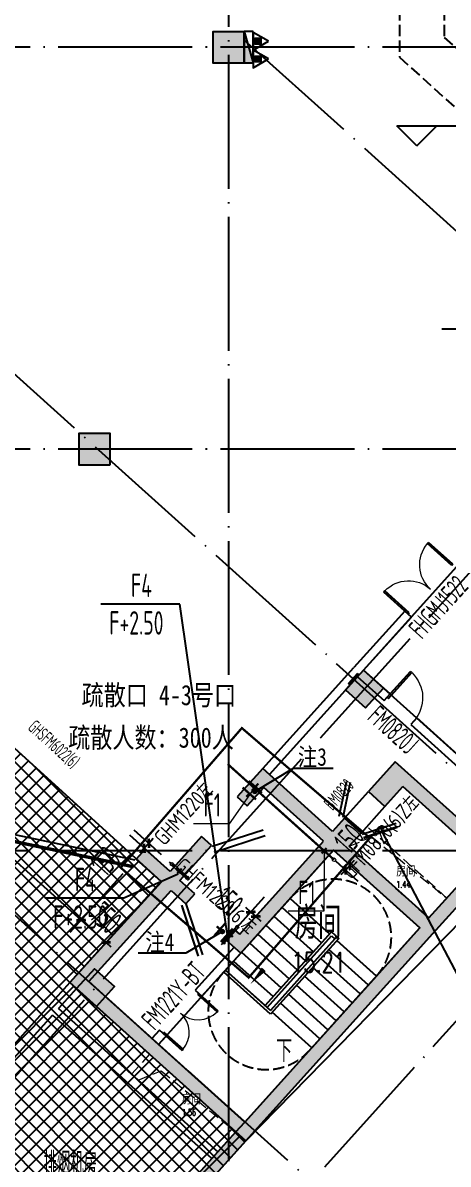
# Model space of a CAD drawing. Extents: x -473190 to 2138458, y -81875 to 2633646.
# Drawn here: x 1053255 to 1062772, y 19926 to 45490 of the extents above; entities that cross this region are included whole.
import ezdxf

# ---------------------------------------------------------------- set-up
doc = ezdxf.new("R2010")
doc.units = 0
doc.header["$LTSCALE"] = 1000
for name, pattern in [('CENTER2', [1.125, 0.75, -0.125, 0.125, -0.125]), ('CONTINOUS', [0]), ('DASH', [0.35, 0.25, -0.1]), ('DOTE', [2.42, 2, -0.2, 0.02, -0.2])]:
    doc.linetypes.add(name, pattern=pattern)
for name, color, linetype in [('A-COLUMN', 2, 'Continuous'), ('A-DIM_SYMB', 3, 'Continuous'), ('A-PUB_TEXT', 7, 'Continuous'), ('A-ROOM_NAME', 23, 'Continuous'), ('A-STAIR', 3, 'Continuous'), ('A-WALL', 2, 'Continuous'), ('AXIS', 3, 'Continuous'), ('CASING', 1, 'Continuous'), ('CASING-TEXT', 1, 'CONTINOUS'), ('DIM_ELEV', 3, 'Continuous'), ('DIM_IDEN', 3, 'Continuous'), ('DOOR_FIRE', 4, 'Continuous'), ('DOOR_FIRE_TEXT', 7, 'Continuous'), ('DOTE', 1, 'DOTE'), ('PUB_DIM', 3, 'Continuous'), ('PUB_HATCH', 8, 'Continuous'), ('RF-KBGQ', 15, 'Continuous'), ('RF-KTK', 210, 'Continuous'), ('RF-M', 4, 'Continuous'), ('RF-MBH', 11, 'Continuous'), ('RF-QT', 30, 'Continuous'), ('SPACE', 7, 'Continuous'), ('STAIR', 2, 'Continuous'), ('TEL_LEAD', 3, 'Continuous'), ('TEL_TEXT', 7, 'Continuous'), ('TH_TEXT', 7, 'Continuous'), ('W-EQUIP_消火栓', 7, 'Continuous'), ('W-EQUIP_灭火器', 7, 'Continuous'), ('WALL', 9, 'Continuous'), ('人防电气套管', 6, 'Continuous'), ('人防通风设备', 240, 'Continuous'), ('图层1', 7, 'Continuous'), ('索引线', 252, 'Continuous'), ('设备轴线', 8, 'Continuous')]:
    doc.layers.add(name, color=color, linetype=linetype)
for name, color, linetype, lineweight in [('HOLE', 52, 'Continuous', 15), ('人防风管', 20, 'Continuous', 13), ('预留穿墙', 1, 'CONTINOUS', 13)]:
    doc.layers.add(name, color=color, linetype=linetype, lineweight=lineweight)
doc.styles.add('8B2_02', font='tssdeng.shx', dxfattribs={"width": 0.6, "bigfont": 'TSSDCHN.shx'})
doc.styles.add('_TCH_DIM', font='SIMPLEX', dxfattribs={"bigfont": 'GBCBIG'})
doc.styles.add('_TCH_DIM_T3', font='tssdeng.shx', dxfattribs={"width": 0.564706, "bigfont": '@@@tssdchn.shx'})
doc.styles.add('_TCH_SPACE', font='SIMPLEX', dxfattribs={"height": 5, "bigfont": 'GBCBIG'})
doc.styles.add('_TCH_WINDOW', font='tssdeng.shx', dxfattribs={"width": 0.8, "height": 3.5, "bigfont": 'tssdchn.shx'})
doc.styles.add('TYDG_01', font='', dxfattribs={"width": 0.8})
doc.styles.add('TYDG_02', font='TSSDENG', dxfattribs={"width": 0.8, "bigfont": 'TSSDCHN'})
doc.styles.add('宋体', font='', dxfattribs={"width": 0.8})
doc.styles.get('TYDG_01').set_extended_font_data('SimSun')
doc.styles.get('宋体').set_extended_font_data('SimSun')
doc.dimstyles.new('_TCH_ARCH&&150', dxfattribs={"dimtxt": 525, "dimasz": 150, "dimexe": 375, "dimexo": 450, "dimgap": 150, "dimtad": 1, "dimdec": 0, "dimzin": 0, "dimdsep": 46, "dimtxsty": '_TCH_DIM_T3', "dimblk": 'ARCHTICK', "dimcen": 0.09, "dimclrt": 7, "dimazin": 2, "dimtfac": 1, "dimtdec": 0, "dimtix": 1, "dimtmove": 2, "dimatfit": 3, "dimfxl": 0, "dimtolj": 1, "dimtzin": 0, "dimarcsym": 0})

# ---------------------------------------------------------------- blocks, each defined once
blk = doc.blocks.new('A$C031B73C8')
at = {"layer": 'HOLE', "linetype": 'DASH'}
for points in [[(137249.4, -132150.6), (136847.9, -132596.5), (138631.5, -134202.4), (139033, -133756.6)], [(132383.4, -137256), (131981.9, -137701.9), (133914.1, -139441.6), (134315.6, -138995.7)]]:
    blk.add_lwpolyline(points, close=True, dxfattribs=at)
for points in [[(136847.9, -132596.5), (137357.5, -132384.7), (139033, -133756.6)], [(132130.6, -137835.7), (132640.2, -137623.9), (134315.6, -138995.7)]]:
    blk.add_lwpolyline(points, dxfattribs=at)
at = {"layer": 'SPACE', "style": '_TCH_SPACE'}
for p in [(137903.8, -133274.9), (133101.5, -138380.5)]:
    blk.add_text('房间', height=241.13, dxfattribs=at).set_placement(p)
at = {"layer": 'SPACE', "style": '_TCH_SPACE', "width": 0.705882}
for s, p in [('1.44', (137904.2, -133524.3)), ('1.56', (133107, -138629.9))]:
    blk.add_text(s, height=148.75, dxfattribs=at).set_placement(p)
blk = doc.blocks.new('$TwtSys$00000434')
for p, q in [((-0.5, 0.5), (-0.5, -0.5)), ((-0.5, -0.5), (0.5, 0.5)), ((0.5, 0.5), (-0.5, 0.5)), ((0.5, -0.5), (0.5, 0.5)), ((-0.5, -0.5), (0.5, -0.5))]:
    blk.add_line(p, q)
blk.add_solid([(0.5, -0.5), (0.5, 0.5), (-0.5, -0.5)])
blk = doc.blocks.new('$TwtSys$00000546')
h = blk.add_hatch()
h.set_pattern_fill('ANSI31', color=256, scale=200, style=0)
h.set_pattern_definition([(45, (-38543.802, -6670.83), (-17.67767, 17.67767), [])])
h.paths.add_polyline_path([(-65, 174), (65, 174), (65, 44), (-65, 44)])
for points in [[(0, 344), (-198, 0), (198, 0)], [(-65, 174), (65, 174), (65, 44), (-65, 44)]]:
    blk.add_lwpolyline(points, close=True)
blk = doc.blocks.new('_ArchTick')
at = {"color": 0, "linetype": 'ByBlock', "const_width": 0.4}
blk.add_lwpolyline([(-0.5, -0.5), (0.5, 0.5)], dxfattribs=at)
blk = doc.blocks.new('*D5941')
at = {"layer": 'Defpoints', "color": 0, "transparency": 16777216}
for p in [(467223, -784927), (471682, -788942), (470450, -790310)]:
    blk.add_point(p, dxfattribs=at)
at = {"layer": 'PUB_DIM', "color": 0, "lineweight": -2, "transparency": 16777216}
for p, q in [((466922, -785262), (465740, -786574)), ((465991, -786295), (470450, -790310)), ((471381, -789276), (470199, -790589))]:
    blk.add_line(p, q, dxfattribs=at)
at = {"layer": 'PUB_DIM', "color": 0, "lineweight": -2, "transparency": 16777216, "xscale": 150, "yscale": 150, "zscale": 150}
for p, rotation in [((465991, -786295), 138.0000000000858), ((470450, -790310), 318.0000000000858)]:
    blk.add_blockref('_ArchTick', p, dxfattribs=dict(at, rotation=rotation))
at = {"layer": 'PUB_DIM', "color": 7, "transparency": 16777216, "insert": (468496, -787996), "char_height": 525, "attachment_point": 5, "rotation": 318, "style": '_TCH_DIM_T3'}
blk.add_mtext('\\A1;6000', dxfattribs=at)
blk = doc.blocks.new('*D5942')
at = {"layer": 'Defpoints', "color": 0, "transparency": 16777216}
for p in [(471682, -788942), (472239, -789444), (471007, -790812)]:
    blk.add_point(p, dxfattribs=at)
at = {"layer": 'PUB_DIM', "color": 0, "lineweight": -2, "transparency": 16777216}
for p, q in [((471381, -789276), (470199, -790589)), ((471938, -789778), (470756, -791091)), ((470450, -790310), (470338, -790210)), ((470450, -790310), (471007, -790812)), ((471007, -790812), (471118, -790912))]:
    blk.add_line(p, q, dxfattribs=at)
at = {"layer": 'PUB_DIM', "color": 0, "lineweight": -2, "transparency": 16777216, "xscale": 150, "yscale": 150, "zscale": 150}
for p, rotation in [((470450, -790310), 318.0000000000845), ((471007, -790812), 138.0000000000846)]:
    blk.add_blockref('_ArchTick', p, dxfattribs=dict(at, rotation=rotation))
at = {"layer": 'PUB_DIM', "color": 7, "transparency": 16777216, "insert": (471004, -790254), "char_height": 525, "attachment_point": 5, "rotation": 318, "style": '_TCH_DIM_T3'}
blk.add_mtext('\\A1;750', dxfattribs=at)
blk = doc.blocks.new('$DorLib2D$00000002')
for p, q in [((-0.5, 0), (-0.5, 0.4875)), ((-0.475, 0.4875), (-0.5, 0.4875)), ((-0.475, 0), (-0.475, 0.4875)), ((0.475, 0), (0.475, 0.4875)), ((0.475, 0.4875), (0.5, 0.4875)), ((0.5, 0), (0.5, 0.4875)), ((-0.5, 0), (-0.475, 0)), ((0.5, 0), (0.475, 0))]:
    blk.add_line(p, q)
at = {"lineweight": 13}
for centre, start, end in [((-0.4875, 0), 0, 88.53072), ((0.4875, 0), 91.46928, 180)]:
    blk.add_arc(centre, 0.4875, start, end, dxfattribs=at)
blk = doc.blocks.new('$DorLib2D$00000001')
for p, q in [((0.45, 0.975), (0.5, 0.975)), ((0.45, 0), (0.45, 0.975)), ((0.5, 0), (0.5, 0.975)), ((0.5, 0), (0.45, 0))]:
    blk.add_line(p, q)
at = {"lineweight": 13}
blk.add_arc((0.475, 0), 0.975, 91.4693, 180, dxfattribs=at)
blk = doc.blocks.new('$DorLib2D$00000192')
at = {"color": 0}
blk.add_line((-0.5, 0.125), (0.366, 0.625), dxfattribs=at)
at = {"color": 0, "const_width": 0.0417}
blk.add_lwpolyline([(-0.542, 0.197), (0.324, 0.697)], dxfattribs=at)
blk = doc.blocks.new('$DorLib2D$00000180')
at = {"color": 0}
for p, q in [((-0.557, 0.242), (0.309, 0.742)), ((-0.5, 0.143), (0.366, 0.643))]:
    blk.add_line(p, q, dxfattribs=at)
blk = doc.blocks.new('$DorLib2D$00000207')
at = {"color": 0}
for p, q in [((-0.5, 0.0313), (-0.067, 0.2813)), ((0.5, 0.0313), (0.067, 0.2813))]:
    blk.add_line(p, q, dxfattribs=at)
at = {"color": 0, "const_width": 0.0125}
for points in [[(-0.5125, 0.0529), (-0.0795, 0.3029)], [(0.5125, 0.0529), (0.0795, 0.3029)]]:
    blk.add_lwpolyline(points, dxfattribs=at)
blk = doc.blocks.new('$DorLib2D$00000196')
at = {"color": 0}
for p, q in [((-0.5, 0.357), (0.366, 0.857)), ((-0.557, -0.456), (0.309, -0.956)), ((-0.5, -0.357), (0.366, -0.857))]:
    blk.add_line(p, q, dxfattribs=at)
at = {"color": 0, "const_width": 0.0714}
blk.add_lwpolyline([(-0.557, 0.456), (0.309, 0.956)], dxfattribs=at)
blk = doc.blocks.new('zsgc')
at = {"layer": 'RF-KBGQ', "color": 15, "linetype": 'DASH'}
for p, q in [((-206492.1, -197432.5), (-201277.5, -191641.2)), ((-206046.8, -198432.5), (-200534.4, -192310.3)), ((-222169.5, -197432.5), (-206492.1, -197432.5)), ((-222169.5, -198432.5), (-206046.8, -198432.5))]:
    blk.add_line(p, q, dxfattribs=at)
blk = doc.blocks.new('TG11')
at = {"layer": '人防电气套管', "const_width": 50}
for points in [[(350, 100), (-50, 100)], [(150, 200), (150, 100)], [(350, -100), (-50, -100)], [(150, -100), (150, -200)]]:
    blk.add_lwpolyline(points, dxfattribs=at)
at = {"layer": '人防电气套管'}
blk.add_circle((150, 0), 0.00936, dxfattribs=at)
blk = doc.blocks.new('A$C1A97502D')
at = {"layer": 'TEL_LEAD'}
for p, q in [((-63011, -136668), (-62149, -136145)), ((-62149, -136145), (-61255, -136145)), ((-63737, -139806), (-64557, -140291)), ((-64557, -140291), (-65619, -140291))]:
    blk.add_line(p, q, dxfattribs=at)
at = {"layer": 'TEL_LEAD', "const_width": 60}
for points in [[(-63037, -136684, 1), (-62986, -136653, 1)], [(-63711, -139791, 1), (-63763, -139822, 1)]]:
    blk.add_lwpolyline(points, format="xyb", close=True, dxfattribs=at)
at = {"layer": '人防电气套管'}
for p, rotation in [((-63179, -136540), 317.9999999999876), ((-63615, -139710), 228.3220555735492)]:
    blk.add_blockref('TG11', p, dxfattribs=dict(at, rotation=rotation))
at = {"layer": 'TEL_TEXT', "style": '宋体', "width": 0.8}
for s, p in [('注3', (-62047, -136092)), ('注4', (-65462, -140239))]:
    blk.add_text(s, height=396.5, dxfattribs=at).set_placement(p)
blk = doc.blocks.new('ADFASDF')
h = blk.add_hatch()
h.set_pattern_fill('ANSI37', color=8, scale=150)
h.set_pattern_definition([(45, (0, 0), (-168.3798, 168.3798), []), (135, (0, 0), (-168.3798, -168.3798), [])])
h.paths.add_polyline_path([(521397, 239186), (521397, 224886), (539697, 224886), (539697, 169261), (524947, 169261), (524947, 171211), (527822, 171211), (527922, 176611), (501318, 176611), (501125, 109884), (530547, 109887), (530547, 107449), (538188, 100503), (536147, 98236), (540086, 94690), (517812, 69953), (517812, 59790), (482108, 20136), (405247, 20136), (405247, 26086), (391997, 40436), (391997, 64736), (399997, 64738), (399997, 239186), (409022, 239186)])
blk.add_lwpolyline([(539697, 224886), (539697, 169261), (524947, 169261), (524947, 171211), (527822, 171211), (527922, 176611), (501318, 176611), (501125, 109884), (530547, 109887), (530547, 107449), (538188, 100503), (536147, 98236), (540086, 94690), (517812, 69953), (517812, 59790), (482108, 20136), (405247, 20136), (405247, 26086), (391997, 40436), (391997, 64736), (399997, 64738), (399997, 239186)])
blk = doc.blocks.new('A$C288438C9')
at = {"layer": '人防通风设备', "const_width": 50}
for points in [[(50, 300), (0, 300)], [(100, 300), (150, 300)]]:
    blk.add_lwpolyline(points, dxfattribs=at)
at = {"layer": '人防风管'}
for p, q in [((50, 50), (50, 550)), ((100, 50), (100, 550))]:
    blk.add_line(p, q, dxfattribs=at)
for points in [[(40, 515), (110, 515), (110, 550), (40, 550)], [(40, 50), (110, 50), (110, 85), (40, 85)]]:
    blk.add_lwpolyline(points, close=True, dxfattribs=at)
at = {"layer": '设备轴线', "linetype": 'CENTER2', "ltscale": 0.5}
blk.add_line((75, 0), (75, 600), dxfattribs=at)
blk = doc.blocks.new('*D5915')
at = {"layer": 'CASING', "color": 0, "lineweight": -2, "transparency": 16777216}
for p, q in [((-59610, -132925), (-59107, -133379)), ((-59510, -132813), (-59006, -133267)), ((-59285, -133016), (-59184, -132905)), ((-59385, -133128), (-59486, -133239)), ((-59385, -133128), (-59285, -133016))]:
    blk.add_line(p, q, dxfattribs=at)
at = {"layer": 'Defpoints', "color": 0, "transparency": 16777216}
for p in [(-59945, -132624), (-59844, -132512), (-59285, -133016)]:
    blk.add_point(p, dxfattribs=at)
at = {"layer": 'CASING', "color": 0, "lineweight": -2, "transparency": 16777216, "xscale": 150, "yscale": 150, "zscale": 150}
for p, rotation in [((-59285, -133016), 228.0025120004903), ((-59385, -133128), 48.00251200049032)]:
    blk.add_blockref('_ArchTick', p, dxfattribs=dict(at, rotation=rotation))
at = {"layer": 'CASING', "color": 7, "transparency": 16777216, "insert": (-59305, -132423), "char_height": 525, "attachment_point": 5, "rotation": 48.0025, "style": '_TCH_DIM_T3'}
blk.add_mtext('\\A1;150', dxfattribs=at)
blk = doc.blocks.new('*D5919')
at = {"layer": 'CASING-TEXT', "color": 0, "lineweight": -2, "transparency": 16777216}
for p, q in [((-64220, -132340), (-63607, -132892)), ((-64120, -132228), (-63507, -132780)), ((-63785, -132529), (-63685, -132418)), ((-63886, -132641), (-63986, -132752)), ((-63886, -132641), (-63785, -132529))]:
    blk.add_line(p, q, dxfattribs=at)
at = {"layer": 'Defpoints', "color": 0, "transparency": 16777216}
for p in [(-64555, -132039), (-64454, -131927), (-63785, -132529)]:
    blk.add_point(p, dxfattribs=at)
at = {"layer": 'CASING-TEXT', "color": 0, "lineweight": -2, "transparency": 16777216, "xscale": 150, "yscale": 150, "zscale": 150}
for p, rotation in [((-63785, -132529), 227.9999999991873), ((-63886, -132641), 47.99999999918736)]:
    blk.add_blockref('_ArchTick', p, dxfattribs=dict(at, rotation=rotation))
at = {"layer": 'CASING-TEXT', "color": 7, "transparency": 16777216, "insert": (-64758, -132926), "char_height": 525, "attachment_point": 5, "rotation": 48, "style": '_TCH_DIM_T3'}
blk.add_mtext('\\A1;150', dxfattribs=at)
blk = doc.blocks.new('*D5920')
at = {"layer": 'CASING-TEXT', "color": 0, "lineweight": -2, "transparency": 16777216}
for p, q in [((-61201, -133735), (-61753, -134348)), ((-61090, -133835), (-61642, -134448)), ((-61503, -134069), (-61614, -133969)), ((-61503, -134069), (-61391, -134169)), ((-61391, -134169), (-61280, -134270))]:
    blk.add_line(p, q, dxfattribs=at)
at = {"layer": 'Defpoints', "color": 0, "transparency": 16777216}
for p in [(-60900, -133400), (-60789, -133501), (-61391, -134169)]:
    blk.add_point(p, dxfattribs=at)
at = {"layer": 'CASING-TEXT', "color": 0, "lineweight": -2, "transparency": 16777216, "xscale": 150, "yscale": 150, "zscale": 150}
for p, rotation in [((-61503, -134069), 317.9999999991892), ((-61391, -134169), 137.9999999991892)]:
    blk.add_blockref('_ArchTick', p, dxfattribs=dict(at, rotation=rotation))
at = {"layer": 'CASING-TEXT', "color": 7, "transparency": 16777216, "insert": (-62000, -133832), "char_height": 525, "attachment_point": 5, "rotation": 318, "style": '_TCH_DIM_T3'}
blk.add_mtext('\\A1;150', dxfattribs=at)
blk = doc.blocks.new('*D1823')
at = {"layer": 'AXIS', "color": 0, "lineweight": -2, "transparency": 16777216}
for p, q in [((1105425, 49351), (1109048, 46089)), ((1019273, -53056), (1108769, 46340)), ((1015929, -50045), (1019551, -53307))]:
    blk.add_line(p, q, dxfattribs=at)
at = {"layer": 'Defpoints', "color": 0, "transparency": 16777216}
for p in [(1105090, 49652), (1108769, 46340), (1015594, -49743)]:
    blk.add_point(p, dxfattribs=at)
at = {"layer": 'AXIS', "color": 0, "lineweight": -2, "transparency": 16777216, "xscale": 150, "yscale": 150, "zscale": 150}
for p, rotation in [((1108769, 46340), 47.99999999999579), ((1019273, -53056), 227.9999999999958)]:
    blk.add_blockref('_ArchTick', p, dxfattribs=dict(at, rotation=rotation))
at = {"layer": 'AXIS', "color": 7, "transparency": 16777216, "insert": (1063714, -3082), "char_height": 525, "attachment_point": 5, "rotation": 48, "style": '_TCH_DIM_T3'}
blk.add_mtext('\\A1;133750', dxfattribs=at)
blk = doc.blocks.new('_FZH')
blk.add_lwpolyline([(-0.5, -0.5), (0.5, -0.5), (0.5, 0.5), (-0.5, 0.5)], close=True)
at = {"layer": 'PUB_HATCH'}
blk.add_solid([(-0.5, -0.5), (0.5, -0.5), (-0.5, 0.5), (0.5, 0.5)], dxfattribs=at)
blk = doc.blocks.new('afasgasg')
at = {"layer": 'PUB_HATCH'}
for points in [[(477479.7, -786761.6), (476877.5, -787430.4), (477249.1, -787765), (477650.5, -787319.1)], [(479619.9, -788868.1), (479634.8, -788702.1), (477479.7, -786761.6), (477650.5, -787319.1), (479434.1, -788925)], [(474513.9, -786917), (473945.2, -787548.7), (474168.1, -787749.4), (474536.1, -787340.7)], [(476122.8, -788567.5), (476074.5, -788322.2), (474513.9, -786917), (474536.1, -787340.7), (475873.8, -788545.1)], [(476446.1, -788656.8), (476713.8, -788359.5), (476342.2, -788024.9), (476074.5, -788322.2), (476122.8, -788567.5)], [(472662.6, -789421.5), (473365.2, -788641.2), (473142.2, -788440.5), (472439.6, -789220.8), (472450.7, -789432.6)], [(474000.2, -790625.9), (474022.4, -791049.6), (476096.7, -788745.9), (476122.8, -788567.5), (475873.8, -788545.1)], [(478192.5, -790453.4), (478229.7, -790262.7), (476446.1, -788656.8), (476122.8, -788567.5), (476096.7, -788745.9), (478028.9, -790485.6)], [(472439.6, -789220.8), (471882.5, -788719.1), (471681.7, -788942.1), (472238.9, -789443.7), (472450.7, -789432.6)], [(478192.5, -790453.4), (478318.8, -790612), (479790.9, -788977.1), (479619.9, -788868.1), (479434.1, -788925), (478229.7, -790262.7)], [(470198, -791710.3), (470621.7, -791688.1), (472461.8, -789644.5), (472450.7, -789432.6), (472238.9, -789443.7)], [(472461.8, -789644.5), (472796.3, -789945.6), (472997, -789722.6), (472662.6, -789421.5), (472450.7, -789432.6)], [(474114.5, -794833), (474136.7, -795256.7), (478318.8, -790612), (478192.5, -790453.4), (478028.9, -790485.6)], [(474000.2, -790625.9), (473888.8, -790525.6), (473688, -790748.5), (474022.4, -791049.6)], [(471981.6, -793316.2), (472182.3, -793093.3), (470621.7, -791688.1), (470198, -791710.3)], [(474136.7, -795256.7), (474114.5, -794833), (472182.3, -793093.3), (471981.6, -793316.2)]]:
    blk.add_hatch(color=256, dxfattribs=at).paths.add_polyline_path(points)
at = {"color": 2}
for points in [[(480337.4, -787921.8), (482545.6, -785469.4), (478978.5, -782257.6), (476770.3, -784709.9), (480337.4, -787921.8)], [(472182.3, -793093.3), (476096.7, -788745.9), (478028.9, -790485.6), (474114.5, -794833), (472182.3, -793093.3)]]:
    blk.add_lwpolyline(points, dxfattribs=at)
at = {"layer": 'A-DIM_SYMB'}
blk.add_lwpolyline([(475058.6, -792850.5, 0, 0, 0), (477079.3, -790606.2, 0, 0, 0), (476076.1, -789702.9, 0, 0, 0), (474236, -791746.5, 0, 120, 0), (474537.1, -791412.1, 0, 0, 0)], format="xyseb", dxfattribs=at)
at = {"layer": 'A-STAIR'}
for p, q in [((476096.7, -788745.9), (475126.5, -789823.4)), ((478028.9, -790485.6), (476096.7, -788745.9)), ((473681.2, -791428.6), (475126.5, -789823.4)), ((475126.5, -789823.4), (476010.8, -790619.7)), ((475126.5, -789823.4), (476010.8, -790619.7)), ((474945.8, -790024.1), (475830.2, -790820.4)), ((474584.5, -790425.4), (475468.9, -791221.7)), ((474765.2, -790224.7), (475649.5, -791021)), ((474403.8, -790626), (475288.2, -791422.3)), ((474565.5, -792224.9), (476051, -790575.1)), ((474610.1, -792265), (476055.4, -790659.9)), ((474610.1, -792265), (476055.4, -790659.9)), ((476051, -790575.1), (476214.5, -790722.3)), ((476055.4, -790659.9), (476129.8, -790726.8)), ((476055.4, -790659.9), (476129.8, -790726.8)), ((477058.7, -791563.2), (478028.9, -790485.6)), ((474223.2, -790826.7), (475107.5, -791623)), ((476129.8, -790726.8), (474684.4, -792332)), ((476129.8, -790726.8), (474684.4, -792332)), ((476214.5, -790722.3), (474688.9, -792416.7)), ((476878, -791763.8), (475993.7, -790967.6)), ((477058.7, -791563.2), (476174.3, -790766.9)), ((476174.3, -790766.9), (477058.7, -791563.2)), ((473861.8, -791228), (474746.2, -792024.3)), ((474042.5, -791027.3), (474926.9, -791823.6)), ((476697.4, -791964.5), (475813, -791168.2)), ((473641, -791473.2), (473681.2, -791428.6)), ((474688.9, -792416.7), (473641, -791473.2)), ((473681.2, -791428.6), (474565.5, -792224.9)), ((474684.4, -792332), (473681.2, -791428.6)), ((476516.7, -792165.1), (475632.3, -791368.9)), ((476336, -792365.8), (475451.7, -791569.5)), ((477058.7, -791563.2), (475613.4, -793168.4)), ((475974.7, -792767.1), (475090.3, -791970.8)), ((476155.4, -792566.4), (475271, -791770.2)), ((474565.5, -792224.9), (474610.1, -792265)), ((474565.5, -792224.9), (474610.1, -792265)), ((475794, -792967.7), (474909.7, -792171.5)), ((474610.1, -792265), (474684.4, -792332)), ((475613.4, -793168.4), (474729, -792372.1))]:
    blk.add_line(p, q, dxfattribs=at)
at = {"layer": 'A-WALL'}
for p, q in [((477692.3, -783387.1), (476554.8, -784650.4)), ((476770.3, -784709.9), (477840.9, -783520.9)), ((477840.9, -783520.9), (477692.3, -783387.1)), ((474513.9, -786917), (476554.8, -784650.4)), ((477364.8, -785245.2), (476770.3, -784709.9)), ((474662.6, -787050.9), (476636.5, -784858.6)), ((476636.5, -784858.6), (477231, -785393.9)), ((477231, -785393.9), (477364.8, -785245.2)), ((477959.4, -785780.6), (477825.5, -785929.2)), ((480337.4, -787921.8), (477959.4, -785780.6)), ((477825.5, -785929.2), (480203.6, -788070.4)), ((473873.8, -790915.8), (473003.9, -791881.9)), ((473152.6, -792015.7), (474022.4, -791049.6)), ((473003.9, -791881.9), (473152.6, -792015.7)), ((472201, -792773.7), (472033.7, -792959.5)), ((472182.3, -793093.3), (472349.6, -792907.5)), ((472349.6, -792907.5), (472201, -792773.7))]:
    blk.add_line(p, q, dxfattribs=at)
at = {"layer": 'RF-M'}
for p, q in [((476342.2, -788024.9, 150), (476877.5, -787430.4, 150)), ((476713.8, -788359.5, 150), (477249.1, -787765, 150))]:
    blk.add_line(p, q, dxfattribs=at)
at = {"layer": 'RF-QT'}
for p, q in [((477479.7, -786761.6), (476877.5, -787430.4)), ((479634.8, -788702.1), (477479.7, -786761.6)), ((474513.9, -786917), (473945.2, -787548.7)), ((476074.5, -788322.2), (474513.9, -786917)), ((474168.1, -787749.4), (474536.1, -787340.7)), ((475873.8, -788545.1), (474536.1, -787340.7)), ((477249.1, -787765), (477650.5, -787319.1)), ((479434.1, -788925), (477650.5, -787319.1)), ((473945.2, -787548.7), (474168.1, -787749.4)), ((476877.5, -787430.4), (477249.1, -787765)), ((476342.2, -788024.9), (476074.5, -788322.2)), ((476713.8, -788359.5), (476342.2, -788024.9)), ((476446.1, -788656.8), (476713.8, -788359.5)), ((473142.2, -788440.5), (472439.6, -789220.8)), ((472662.6, -789421.5), (473365.2, -788641.2)), ((473365.2, -788641.2), (473142.2, -788440.5)), ((474000.2, -790625.9), (475873.8, -788545.1)), ((478229.7, -790262.7), (476446.1, -788656.8)), ((471882.5, -788719.1), (471681.7, -788942.1)), ((472439.6, -789220.8), (471882.5, -788719.1)), ((474022.4, -791049.6), (476096.7, -788745.9)), ((478028.9, -790485.6), (476096.7, -788745.9)), ((478229.7, -790262.7), (479434.1, -788925)), ((471681.7, -788942.1), (472238.9, -789443.7)), ((478318.8, -790612), (479790.9, -788977.1)), ((472997, -789722.6), (472662.6, -789421.5)), ((470198, -791710.3), (472238.9, -789443.7)), ((470621.7, -791688.1), (472461.8, -789644.5)), ((472461.8, -789644.5), (472796.3, -789945.6)), ((472796.3, -789945.6), (472997, -789722.6)), ((473888.8, -790525.6), (473688, -790748.5)), ((474000.2, -790625.9), (473888.8, -790525.6)), ((474114.5, -794833), (478028.9, -790485.6)), ((474136.7, -795256.7), (478318.8, -790612)), ((473688, -790748.5), (474022.4, -791049.6)), ((471981.6, -793316.2), (470198, -791710.3)), ((472182.3, -793093.3), (470621.7, -791688.1)), ((474114.5, -794833), (472182.3, -793093.3)), ((474136.7, -795256.7), (471981.6, -793316.2))]:
    blk.add_line(p, q, dxfattribs=at)
at = {"layer": 'STAIR', "color": 9, "linetype": 'DASH'}
for centre, start, end in [((476092.6, -790693.3), 318, 138), ((474593.7, -792358), 138, 318)]:
    blk.add_arc(centre, 1300, start, end, dxfattribs=at)
at = {"layer": 'DOOR_FIRE'}
ref = blk.add_blockref('$DorLib2D$00000002', (478268.5, -782896.6), dxfattribs=dict(at, xscale=-1500, yscale=1500, zscale=200, rotation=47.99999999998511))
ref.add_attrib('A', 'FHGMJ1522', (478079.1, -784038.2), dxfattribs={"layer": 'DOOR_FIRE_TEXT', "height": 446.25, "rotation": 48, "style": '_TCH_WINDOW', "width": 0.564706})
ref = blk.add_blockref('$DorLib2D$00000001', (477595.2, -785587.2), dxfattribs=dict(at, xscale=800, yscale=-800, zscale=200, rotation=137.9999999999966))
ref.add_attrib('A', 'FM0820J', (476829.9, -785804.3), dxfattribs={"layer": 'DOOR_FIRE_TEXT', "height": 446.25, "rotation": 318, "style": '_TCH_WINDOW', "width": 0.564706})
ref = blk.add_blockref('$DorLib2D$00000002', (472676.8, -792394.7), dxfattribs=dict(at, xscale=-1200, yscale=-1200, zscale=200, rotation=48.00000000001158))
ref.add_attrib('A', 'FM1221Y-BT', (472098.6, -792801.4), dxfattribs={"layer": 'DOOR_FIRE_TEXT', "height": 446.25, "rotation": 48, "style": '_TCH_WINDOW', "width": 0.564706})
at = {"layer": 'RF-M'}
ref = blk.add_blockref('$DorLib2D$00000207', (469552.7, -786823.2), dxfattribs=dict(at, xscale=-6000, yscale=-6000, zscale=300, rotation=318.0000000000075))
ref.add_attrib('A', 'GHSFM6022(6)', (469238.7, -786027.6), dxfattribs={"layer": 'RF-MBH', "height": 297.5, "rotation": 318, "style": '_TCH_WINDOW', "width": 0.564706})
ref = blk.add_blockref('$DorLib2D$00000180', (473655.2, -788095), dxfattribs=dict(at, xscale=1200, yscale=-1200, zscale=300, rotation=47.9999999999981))
ref.add_attrib('A', 'GHM1220左', (472313.9, -788662), dxfattribs={"layer": 'RF-MBH', "height": 350, "rotation": 48, "style": '_TCH_WINDOW', "width": 0.8})
ref = blk.add_blockref('$DorLib2D$00000196', (476795.6, -787895), dxfattribs=dict(at, xscale=800, yscale=-800, zscale=500, rotation=48.00000000000652))
ref.add_attrib('A', 'GFM0820(6)Z左', (476504, -789421.7), dxfattribs={"layer": 'RF-MBH', "height": 350, "rotation": 48, "style": '_TCH_WINDOW', "width": 0.8})
ref = blk.add_blockref('$DorLib2D$00000192', (473342.5, -790235.6), dxfattribs=dict(at, xscale=1200, yscale=-1200, zscale=300, rotation=318.000000000007))
ref.add_attrib('A', 'GHFM1220(6)左', (472516.9, -789149.2), dxfattribs={"layer": 'RF-MBH', "height": 350, "rotation": 318, "style": '_TCH_WINDOW', "width": 0.8})
at = {"layer": 'A-PUB_TEXT', "style": '_TCH_DIM'}
blk.add_text('下', height=506.4, dxfattribs=at).set_placement((474810.8, -793492.5))
at = {"layer": 'RF-M', "color": 11, "style": '_TCH_WINDOW', "width": 0.564706}
blk.add_text('BM0820', height=297.5, rotation=48, dxfattribs=at).set_placement((476078.7, -787869.2))
at = {"layer": 'SPACE', "color": 2, "style": '_TCH_SPACE'}
blk.add_text('房间', height=723.4, dxfattribs=at).set_placement((475230.1, -790734.5))
at = {"layer": 'SPACE', "color": 2, "style": '_TCH_SPACE', "width": 0.705882}
blk.add_text('15.21', height=446.25, dxfattribs=at).set_placement((475156.4, -791482.6))
at = {"layer": 'PUB_DIM'}
for p1, p2, picture, middle in [((467222.9, -784927.3), (471681.7, -788942.1), '*D5941', (468496.4, -787996.3)), ((471681.7, -788942.1), (472238.9, -789443.7), '*D5942', (471004.4, -790254.5))]:
    dim = blk.add_aligned_dim(p1=p1, p2=p2, distance=-1841, dimstyle='_TCH_ARCH&&150', dxfattribs=at)
    dim.commit()
    dim.dimension.update_dxf_attribs({"geometry": picture, "text_midpoint": middle})
blk = doc.blocks.new('A$C77B03727')
at = {"layer": 'CASING'}
blk.add_line((-55376.9, -121011.6), (-57224.3, -121011.6), dxfattribs=at)
at = {"layer": 'CASING-TEXT'}
for p, q in [((-63089.4, -127172.3), (-64856, -127172.3)), ((-62034.6, -134547.9), (-63089.4, -127172.3)), ((-62034.6, -134547.9), (-63089.4, -127172.3)), ((-63125.7, -133224.3), (-64344.2, -133761.9)), ((-63125.7, -133224.3), (-64344.2, -133761.9)), ((-64344.2, -133761.9), (-66110.8, -133761.9))]:
    blk.add_line(p, q, dxfattribs=at)
at = {"layer": '预留穿墙'}
for p, q in [((-61423.9, -131291.6), (-61988.2, -132090.3)), ((-61423.9, -131291.6), (-61988.2, -132090.3)), ((-61988.2, -132090.3), (-62785.8, -132090.3)), ((-59863.3, -132696.7), (-59871.3, -134051.8)), ((-59863.3, -132696.7), (-59871.3, -134051.8)), ((-59871.3, -134051.8), (-60668.9, -134051.8))]:
    blk.add_line(p, q, dxfattribs=at)
at = {"layer": '预留穿墙', "const_width": 50}
for points in [[(-59640.3, -132897.5), (-62018.4, -130756.3)], [(-61479.6, -131353.5), (-61368.1, -131229.6)], [(-59919, -132758.7), (-59807.5, -132634.8)]]:
    blk.add_lwpolyline(points, dxfattribs=at)
at = {"layer": '预留穿墙'}
blk.add_circle((-59640.3, -132897.4), 41.2, dxfattribs=at)
at = {"layer": '预留穿墙', "lineweight": -3}
for p, xscale, rotation in [((-62823.6, -133294.4), -1, 47.9999999991892), ((-62104.8, -134849.9), -0.9999999999999998, 317.9999999991892)]:
    blk.add_blockref('A$C288438C9', p, dxfattribs=dict(at, xscale=xscale, rotation=rotation))
at = {"layer": 'TH_TEXT', "style": 'TYDG_02', "width": 0.64}
for s, p in [('F4', (-64185.9, -127014.8)), ('F+2.50', (-64670.6, -127854.8)), ('F1', (-62561.5, -131932.8)), ('F4', (-65440.7, -133604.4)), ('F1', (-60444.5, -133894.3)), ('F+2.50', (-65925.3, -134444.4))]:
    blk.add_text(s, height=525, dxfattribs=at).set_placement(p)
at = {"layer": 'CASING'}
dim = blk.add_linear_dim(base=(-59284.6, -133016), p1=(-59944.7, -132624.1), p2=(-59844.1, -132512.3), angle=48.00251, dimstyle='_TCH_ARCH&&150', dxfattribs=at)
dim.commit()
dim.dimension.update_dxf_attribs({"geometry": '*D5915', "text_midpoint": (-59305.4, -132422.6), "dimtype": 161})
at = {"layer": 'CASING-TEXT'}
for base, p1, p2, angle, picture, middle in [((-63785.3, -132529.4), (-64554.5, -132038.7), (-64454.2, -131927.2), 48, '*D5919', (-64758.2, -132926.1)), ((-61391.1, -134169.3), (-60900.3, -133400.1), (-60788.8, -133500.5), 318, '*D5920', (-62000, -133832.2))]:
    dim = blk.add_linear_dim(base=base, p1=p1, p2=p2, angle=angle, dimstyle='_TCH_ARCH&&150', dxfattribs=at)
    dim.commit()
    dim.dimension.update_dxf_attribs({"geometry": picture, "text_midpoint": middle, "dimtype": 161})

msp = doc.modelspace()

# ---------------------------------------------------------------- hatches: boundary and pattern name
at = {"layer": 'PUB_HATCH'}
for points in [[(1060577.7, 30658.2), (1060778.5, 30881.2), (1060741.3, 30914.6), (1060540.6, 30691.7)], [(1055101.8, 23679.9), (1054901.1, 23457), (1058022.3, 20646.6), (1058223, 20869.6)], [(1057553.9, 20126.4), (1057776.9, 19925.7), (1058245.2, 20445.9), (1058022.3, 20646.6)], [(1054275.2, 16485), (1054498.1, 16284.3), (1057776.9, 19925.7), (1057553.9, 20126.4)]]:
    msp.add_hatch(color=256, dxfattribs=at).paths.add_polyline_path(points)

# ---------------------------------------------------------------- linework, layer by layer
msp.add_lwpolyline([(1112156.7, 75580.2), (1058245.2, 20445.9), (1054306.6, 23992.3), (1056358.3, 26249), (1048706.7, 33205.4), (1048706.7, 35640.6), (1047031.7, 35643), (1019281.7, 35643), (1019477.2, 102367.4), (1046081.7, 102367.4), (1046081.7, 96967.4), (1043106.7, 96967.4), (1043106.7, 95017.4), (1057856.7, 95017.4), (1057856.7, 150642.4)])
at = {"layer": 'A-WALL'}
for p, q in [((1054306.6, 23992.3), (1053838.2, 23472.1)), ((1054455.2, 23858.5), (1054053.7, 23412.6)), ((1054455.2, 23858.5), (1054306.6, 23992.3)), ((1058223, 20869.6), (1055101.8, 23679.9)), ((1053838.2, 23472.1), (1051763.9, 21168.3)), ((1057620.8, 20200.7), (1054053.7, 23412.6)), ((1058022.3, 20646.6), (1054901.1, 23457)), ((1051912.5, 21034.5), (1053919.9, 23263.9)), ((1057487, 20052.1), (1053919.9, 23263.9)), ((1058022.3, 20646.6), (1058223, 20869.6)), ((1057553.9, 20126.4), (1058022.3, 20646.6)), ((1058022.3, 20646.6), (1058245.2, 20445.9)), ((1057776.9, 19925.7), (1058245.2, 20445.9)), ((1054275.2, 16485), (1057553.9, 20126.4))]:
    msp.add_line(p, q, dxfattribs=at)
at = {"layer": 'DIM_ELEV'}
for p, q in [((1062071.8, 42735.6), (1061621.8, 43185.6)), ((1061621.8, 43185.6), (1064387.8, 43185.6)), ((1062071.8, 42735.6), (1062521.8, 43185.6))]:
    msp.add_line(p, q, dxfattribs=at)
at = {"layer": 'DIM_IDEN'}
msp.add_line((1061286.3, 27377.9), (1063066.9, 24005.2), dxfattribs=at)
msp.add_circle((1061259.1, 27429.4), 58.2, dxfattribs=at)
at = {"layer": 'DOTE', "color": 16, "linetype": 'DOTE', "ltscale": 1.5}
msp.add_line((1057856.7, 171823.5), (1057856.7, -58315.4), dxfattribs=at)
at = {"layer": 'DOTE', "color": 127, "linetype": 'DOTE', "ltscale": 1.5}
for p, q in [((994333.1, -43362.2), (1127072.2, 104059.5)), ((999286.8, -47574.7), (1131902.7, 99710.1)), ((1058199, 45112.6), (1081838.1, 23827.9)), ((1158685.6, 44942.4), (1029856.7, 44942.4)), ((1052176.8, 38424.3), (1075815.9, 17139.6)), ((1158685.6, 35942.4), (1029856.7, 35942.4)), ((1046154.6, 31736), (1069793.8, 10451.3)), ((1158685.6, 26942.4), (1029856.7, 26942.4))]:
    msp.add_line(p, q, dxfattribs=at)
at = {"layer": 'STAIR', "color": 9, "linetype": 'DASH'}
for centre, start, end in [((1060201.1, 25009.3), 318, 138), ((1058702.3, 23344.6), 138, 318)]:
    msp.add_arc(centre, 1300, start, end, dxfattribs=at)
at = {"layer": 'WALL'}
for p, q in [((1060540.6, 30691.7), (1060741.3, 30914.6)), ((1060577.7, 30658.2), (1060540.6, 30691.7)), ((1060778.5, 30881.2), (1060741.3, 30914.6))]:
    msp.add_line(p, q, dxfattribs=at)
at = {"layer": '图层1', "color": 6, "linetype": 'DASH', "const_width": 50}
msp.add_lwpolyline([(1058155.2, 29694.2), (1061019.9, 27232.1), (1058309.2, 24104.1), (1055444.5, 26566.2)], close=True, dxfattribs=at)

# ---------------------------------------------------------------- block references
for name, p in [('A$C77B03727', (1119858.5, 159642.4)), ('A$C1A97502D', (1121456.7, 164942.4)), ('ADFASDF', (518159.5, -74243.9)), ('A$C031B73C8', (923706.7, 159642.4))]:
    msp.add_blockref(name, p)
at = {"rotation": 270}
msp.add_blockref('zsgc', (1260114.7, -161327.1), dxfattribs=at)
at = {"layer": 'A-COLUMN'}
for p, xscale, yscale, zscale, rotation in [((1057856.7, 44942.4), 700, 700, 700, 90), ((1054856.7, 35942.4), 700, 700, 700, 90), ((1060901.1, 30569), 599.9999999999477, 599.9999999999477, 599.9999999999477, 48.00000000000649), ((1054878.9, 23880.7), 599.9999999999477, 599.9999999999477, 599.9999999999477, 48.00000000000649)]:
    msp.add_blockref('_FZH', p, dxfattribs=dict(at, xscale=xscale, yscale=yscale, zscale=zscale, rotation=rotation))
at = {"layer": 'W-EQUIP_消火栓', "xscale": 700, "yscale": 200, "zscale": 700, "rotation": 270}
msp.add_blockref('$TwtSys$00000434', (1058306.7, 44944.8), dxfattribs=at)
at = {"layer": 'W-EQUIP_灭火器', "rotation": 270}
for p in [(1058406.7, 45078.5), (1058406.7, 44681.7)]:
    msp.add_blockref('$TwtSys$00000546', p, dxfattribs=at)
at = {"layer": '索引线'}
msp.add_blockref('afasgasg', (584108.5, 815702.6), dxfattribs=at)

# ---------------------------------------------------------------- texts
at = {"layer": 'A-ROOM_NAME', "style": '8B2_02', "width": 0.6}
msp.add_text('排烟机房', height=525, dxfattribs=at).set_placement((1053718.3, 19675.9))
at = {"layer": 'RF-KTK', "color": 110, "linetype": 'DASH', "style": 'TYDG_01', "width": 0.8}
for s, p in [('疏散口 4-3号口 ', (1054568.3, 30206.3)), ('疏散人数：300人', (1054269.1, 29254.5))]:
    msp.add_text(s, height=453.16, dxfattribs=at).set_placement(p)

# ---------------------------------------------------------------- dimensions: what is measured, and where the dimension line sits
at = {"layer": 'AXIS'}
dim = msp.add_aligned_dim(p1=(1015594.2, -49743.5), p2=(1105090.4, 49652.1), distance=-4950, dimstyle='_TCH_ARCH&&150', dxfattribs=at)
dim.commit()
dim.dimension.update_dxf_attribs({"geometry": '*D1823', "text_midpoint": (1063714.3, -3081.8)})

doc.saveas('drawing.dxf')
